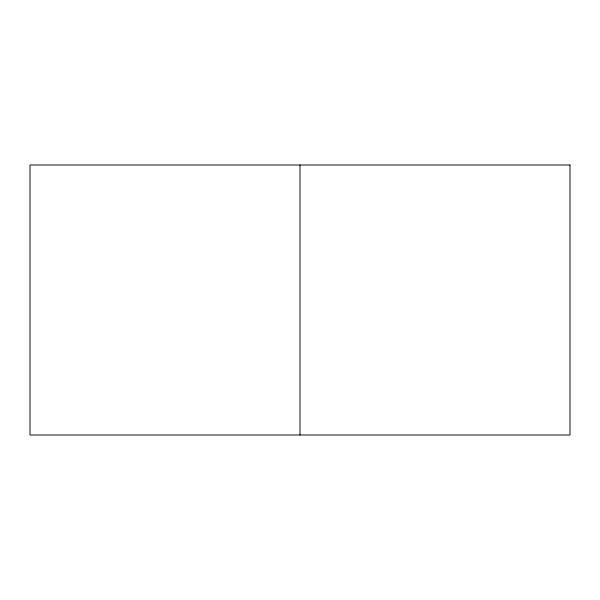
<?xml version="1.0" encoding="UTF-8"?>
<svg xmlns="http://www.w3.org/2000/svg" width="600" height="600" viewBox="0 0 600 600"><rect width="100%" height="100%" fill="white"/><g stroke="black" fill="none" stroke-linecap="round" stroke-linejoin="round"><path stroke-width="0.9" d="M300 165L300 435M570 165L30 165L30 435L570 435L570 165"/></g></svg>
